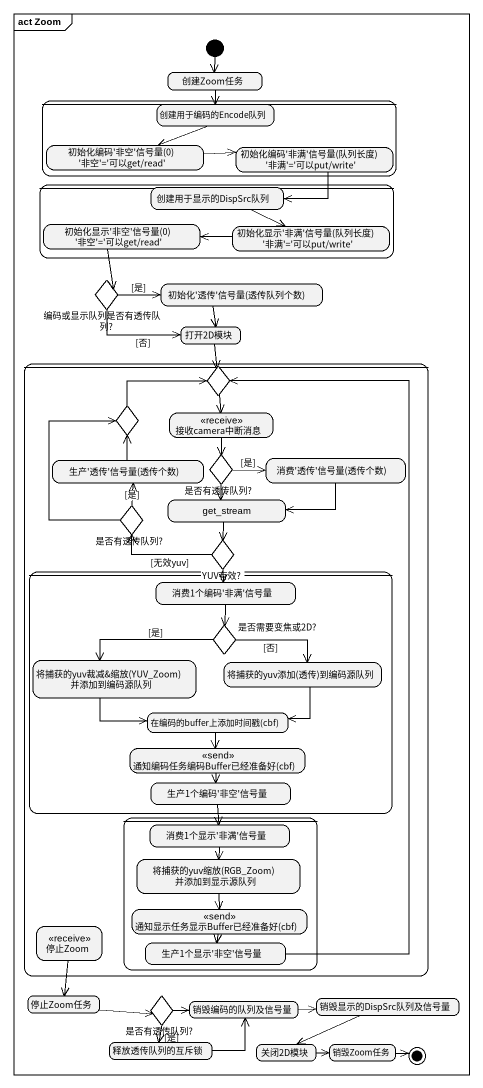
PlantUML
@startuml
mainframe act Zoom
hide empty description
state 创建Zoom任务
state " " as state1 {
  state 创建用于编码的Encode队列
  state "初始化编码'非空'信号量(0) '非空'='可以get/read'" as 初始化编码_非空_信号量_0_非空_可以get_read
  state "初始化编码'非满'信号量(队列长度) '非满'='可以put/write'" as 初始化编码_非满_信号量_队列长度_非满_可以put
}
state " " as state2 {
  state 创建用于显示的DispSrc队列
  state "初始化显示'非空'信号量(0) '非空'='可以get/read'" as 初始化显示_非空_信号量_0_非空_可以get_read
  state "初始化显示'非满'信号量(队列长度) '非满'='可以put/write'" as 初始化显示_非满_信号量_队列长度_非满_可以put
}
state "编码或显示队列是否有透传队列?" as 编码或显示队列是否有透传队列 <<choice>>
state "初始化'透传'信号量(透传队列个数)" as 初始化_透传_信号量_透传队列个数
state 打开2D模块
state " " as state3 {
  state choice1 <<choice>>
  state choice2 <<choice>>
  state 接收camera中断消息 <<receive>>
  state "生产'透传'信号量(透传个数)" as 生产_透传_信号量_透传个数
  state "是否有透传队列?" as 是否有透传队列 <<choice>>
  state "消费'透传'信号量(透传个数)" as 消费_透传_信号量_透传个数
  state "是否有透传队列?" as 是否有透传队列_2 <<choice>>
  state get_stream
  state "YUV有效?" as YUV有效 <<choice>>
  state " " as state4 {
    state "消费1个编码'非满'信号量" as 消费1个编码_非满_信号量
    state "是否需要变焦或2D?" as 是否需要变焦或2D <<choice>>
    state "将捕获的yuv裁减&缩放(YUV_Zoom) 并添加到编码源队列" as 将捕获的yuv裁减_缩放_YUV_Zoom
    state "将捕获的yuv添加(透传)到编码源队列" as 将捕获的yuv添加_透传_到编码源队列
    state "在编码的buffer上添加时间戳(cbf)" as 在编码的buffer上添加时间戳_cbf
    state "通知编码任务编码Buffer已经准备好(cbf)" as 通知编码任务编码Buffer已经准备好_cbf <<send>>
    state "生产1个编码'非空'信号量" as 生产1个编码_非空_信号量
  }
  state " " as state5 {
    state "消费1个显示'非满'信号量" as 消费1个显示_非满_信号量
    state "将捕获的yuv缩放(RGB_Zoom) 并添加到显示源队列" as 将捕获的yuv缩放_RGB_Zoom_并添加到显示源队列
    state "通知显示任务显示Buffer已经准备好(cbf)" as 通知显示任务显示Buffer已经准备好_cbf <<send>>
    state "生产1个显示'非空'信号量" as 生产1个显示_非空_信号量
  }
  state 停止Zoom <<receive>>
}
state 停止Zoom任务
state "是否有透传队列?" as 是否有透传队列_3 <<choice>>
state 销毁编码的队列及信号量
state 销毁显示的DispSrc队列及信号量
state 释放透传队列的互斥锁
state 关闭2D模块
state 销毁Zoom任务
[*] --> 创建Zoom任务
创建Zoom任务 --> 创建用于编码的Encode队列
创建用于编码的Encode队列 -left-> 初始化编码_非空_信号量_0_非空_可以get_read
初始化编码_非空_信号量_0_非空_可以get_read -right-> 初始化编码_非满_信号量_队列长度_非满_可以put
初始化编码_非满_信号量_队列长度_非满_可以put -left-> 创建用于显示的DispSrc队列
创建用于显示的DispSrc队列 -right-> 初始化显示_非满_信号量_队列长度_非满_可以put
初始化显示_非空_信号量_0_非空_可以get_read --> 编码或显示队列是否有透传队列
初始化显示_非满_信号量_队列长度_非满_可以put -left-> 初始化显示_非空_信号量_0_非空_可以get_read
编码或显示队列是否有透传队列 -right-> 初始化_透传_信号量_透传队列个数 : [是]
编码或显示队列是否有透传队列 -right-> 打开2D模块 : [否]
初始化_透传_信号量_透传队列个数 --> 打开2D模块
打开2D模块 --> choice1
choice1 --> 接收camera中断消息
choice2 -right-> choice1
接收camera中断消息 --> 是否有透传队列
生产_透传_信号量_透传个数 -up-> choice2
是否有透传队列 -right-> 消费_透传_信号量_透传个数 : [是]
是否有透传队列 --> get_stream
消费_透传_信号量_透传个数 -left-> get_stream
是否有透传队列_2 -up-> choice2
是否有透传队列_2 -up-> 生产_透传_信号量_透传个数 : [是]
get_stream --> YUV有效
YUV有效 -left-> 是否有透传队列_2 : [无效yuv]
YUV有效 --> 消费1个编码_非满_信号量
消费1个编码_非满_信号量 --> 是否需要变焦或2D
是否需要变焦或2D -left-> 将捕获的yuv裁减_缩放_YUV_Zoom : [是]
是否需要变焦或2D -right-> 将捕获的yuv添加_透传_到编码源队列 : [否]
将捕获的yuv裁减_缩放_YUV_Zoom -right-> 在编码的buffer上添加时间戳_cbf
将捕获的yuv添加_透传_到编码源队列 -left-> 在编码的buffer上添加时间戳_cbf
在编码的buffer上添加时间戳_cbf --> 通知编码任务编码Buffer已经准备好_cbf
通知编码任务编码Buffer已经准备好_cbf --> 生产1个编码_非空_信号量
生产1个编码_非空_信号量 --> 消费1个显示_非满_信号量
消费1个显示_非满_信号量 --> 将捕获的yuv缩放_RGB_Zoom_并添加到显示源队列
将捕获的yuv缩放_RGB_Zoom_并添加到显示源队列 --> 通知显示任务显示Buffer已经准备好_cbf
停止Zoom --> 停止Zoom任务
通知显示任务显示Buffer已经准备好_cbf --> 生产1个显示_非空_信号量
生产1个显示_非空_信号量 -up-> choice1
停止Zoom任务 -right-> 是否有透传队列_3
是否有透传队列_3 -right-> 销毁编码的队列及信号量
是否有透传队列_3 --> 释放透传队列的互斥锁 : [是]
销毁编码的队列及信号量 -right-> 销毁显示的DispSrc队列及信号量
销毁显示的DispSrc队列及信号量 -left-> 关闭2D模块
释放透传队列的互斥锁 -right-> 销毁编码的队列及信号量
关闭2D模块 -right-> 销毁Zoom任务
销毁Zoom任务 -right-> [*]
@enduml
